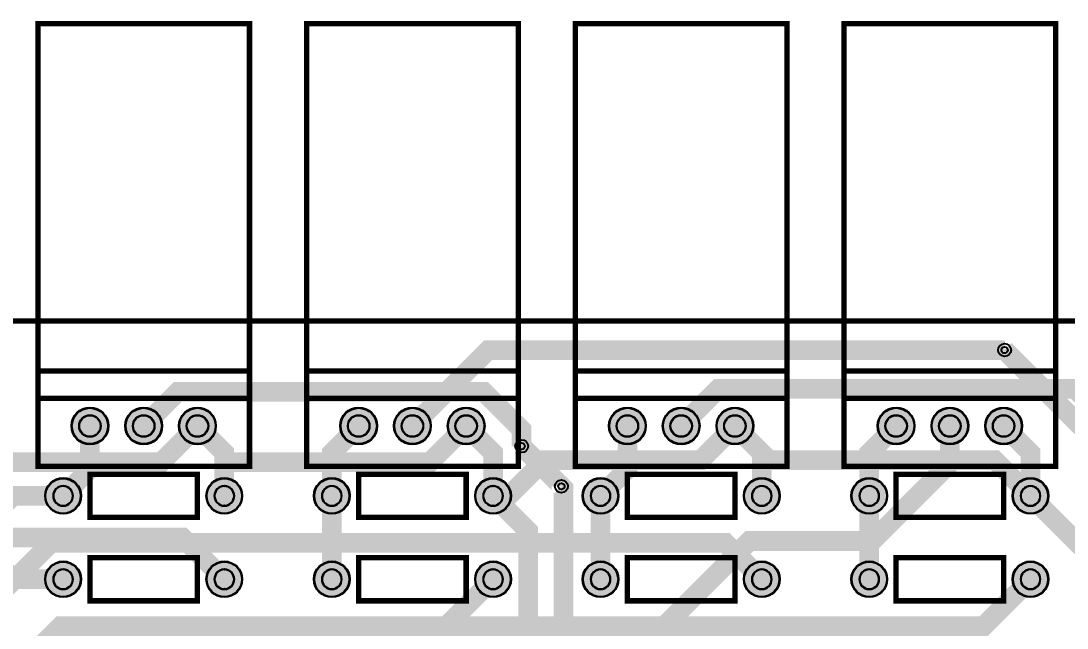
# Model space of a CAD drawing. Header units: millimetres. Extents: x -129 to 154, y 15 to 100.
# Drawn here: x 67.86 to 117.3, y 71.36 to 100.03 of the extents above; entities that cross this region are included whole.
import ezdxf

# ---------------------------------------------------------------- set-up
doc = ezdxf.new("R2010")
doc.units = ezdxf.units.MM
for name, color, linetype, true_color in [('BoardOutLine', 7, 'Continuous', 0xff00ff), ('BottomLayer', 7, 'Continuous', 0x0000ff), ('BottomSolderMaskLayer', 7, 'Continuous', 0xaa00ff), ('Hole', 7, 'Continuous', 0x222222), ('Multi-Layer', 7, 'Continuous', 0xc0c0c0), ('TopLayer', 7, 'Continuous', 0xff0000), ('TopSilkLayer', 7, 'Continuous', 0xffcc00), ('TopSolderMaskLayer', 7, 'Continuous', 0x800080)]:
    doc.layers.add(name, color=color, linetype=linetype, true_color=true_color)

msp = doc.modelspace()

# ---------------------------------------------------------------- hatches: boundary and pattern name
at = {"layer": 'BottomSolderMaskLayer'}
for points in [[(70.2447421894843, 80.89916179832358, 1), (71.99554229108449, 80.89916179832358, 1)], [(72.78474726949466, 80.89916179832358, 1), (74.53554737109485, 80.89916179832358, 1)], [(75.32475234950479, 80.89916179832358, 1), (77.07555245110498, 80.89916179832358, 1)], [(82.94476758953519, 80.89916179832358, 1), (84.69556769113538, 80.89916179832358, 1)], [(85.48477266954532, 80.89916179832358, 1), (87.23557277114551, 80.89916179832358, 1)], [(88.02477774955545, 80.89916179832358, 1), (89.77557785115565, 80.89916179832358, 1)], [(95.64479298958608, 80.89916179832358, 1), (97.39559309118627, 80.89916179832358, 1)], [(98.18479806959621, 80.89916179832358, 1), (99.9355981711964, 80.89916179832358, 1)], [(100.72480314960634, 80.89916179832358, 1), (102.47560325120654, 80.89916179832358, 1)], [(108.34481838963674, 80.89916179832358, 1), (110.09561849123693, 80.89916179832358, 1)], [(110.88482346964688, 80.89916179832358, 1), (112.63562357124707, 80.89916179832358, 1)], [(113.42482854965724, 80.89916179832358, 1), (115.17562865125743, 80.89916179832358, 1)], [(68.99923799847603, 77.59715519431029, 1), (70.70104140208285, 77.59715519431029, 1)], [(76.61925323850643, 77.59715519431029, 1), (78.32105664211325, 77.59715519431029, 1)], [(81.69926339852692, 77.59715519431029, 1), (83.40106680213374, 77.59715519431029, 1)], [(89.31927863855732, 77.59715519431029, 1), (91.02108204216414, 77.59715519431029, 1)], [(94.39928879857759, 77.59715519431029, 1), (96.1010922021844, 77.59715519431029, 1)], [(102.01930403860821, 77.59715519431029, 1), (103.72110744221503, 77.59715519431029, 1)], [(107.09931419862848, 77.59715519431029, 1), (108.8011176022353, 77.59715519431029, 1)], [(114.71932943865887, 77.59715519431029, 1), (116.42113284226569, 77.59715519431029, 1)], [(68.99923799847603, 73.66014732029464, 1), (70.70104140208285, 73.66014732029464, 1)], [(76.61925323850643, 73.66014732029464, 1), (78.32105664211325, 73.66014732029464, 1)], [(81.69926339852692, 73.66014732029464, 1), (83.40106680213374, 73.66014732029464, 1)], [(89.31927863855732, 73.66014732029464, 1), (91.02108204216414, 73.66014732029464, 1)], [(94.39928879857759, 73.66014732029464, 1), (96.1010922021844, 73.66014732029464, 1)], [(102.01930403860821, 73.66014732029464, 1), (103.72110744221503, 73.66014732029464, 1)], [(107.09931419862848, 73.66014732029464, 1), (108.8011176022353, 73.66014732029464, 1)], [(114.71932943865887, 73.66014732029464, 1), (116.42113284226569, 73.66014732029464, 1)]]:
    msp.add_hatch(color=256, dxfattribs=at).paths.add_polyline_path(points)
at = {"layer": 'Multi-Layer'}
for points in [[(70.2701422402844, 80.89916179832358, 1), (71.97014224028439, 80.89916179832358, 1)], [(72.81014732029476, 80.89916179832358, 1), (74.51014732029475, 80.89916179832358, 1)], [(75.35015240030489, 80.89916179832358, 1), (77.05015240030488, 80.89916179832358, 1)], [(82.97016764033529, 80.89916179832358, 1), (84.67016764033528, 80.89916179832358, 1)], [(85.51017272034542, 80.89916179832358, 1), (87.21017272034541, 80.89916179832358, 1)], [(88.05017780035556, 80.89916179832358, 1), (89.75017780035554, 80.89916179832358, 1)], [(95.67019304038618, 80.89916179832358, 1), (97.37019304038617, 80.89916179832358, 1)], [(98.21019812039631, 80.89916179832358, 1), (99.9101981203963, 80.89916179832358, 1)], [(100.75020320040645, 80.89916179832358, 1), (102.45020320040643, 80.89916179832358, 1)], [(108.37021844043684, 80.89916179832358, 1), (110.07021844043683, 80.89916179832358, 1)], [(110.91022352044698, 80.89916179832358, 1), (112.61022352044697, 80.89916179832358, 1)], [(113.45022860045734, 80.89916179832358, 1), (115.15022860045733, 80.89916179832358, 1)], [(69.02463804927613, 77.59715519431029, 1), (70.67564135128275, 77.59715519431029, 1)], [(76.64465328930653, 77.59715519431029, 1), (78.29565659131315, 77.59715519431029, 1)], [(81.72466344932702, 77.59715519431029, 1), (83.37566675133364, 77.59715519431029, 1)], [(89.34467868935742, 77.59715519431029, 1), (90.99568199136404, 77.59715519431029, 1)], [(94.42468884937769, 77.59715519431029, 1), (96.0756921513843, 77.59715519431029, 1)], [(102.04470408940831, 77.59715519431029, 1), (103.69570739141493, 77.59715519431029, 1)], [(107.12471424942858, 77.59715519431029, 1), (108.77571755143519, 77.59715519431029, 1)], [(114.74472948945898, 77.59715519431029, 1), (116.39573279146559, 77.59715519431029, 1)], [(69.02463804927613, 73.66014732029464, 1), (70.67564135128275, 73.66014732029464, 1)], [(76.64465328930653, 73.66014732029464, 1), (78.29565659131315, 73.66014732029464, 1)], [(81.72466344932702, 73.66014732029464, 1), (83.37566675133364, 73.66014732029464, 1)], [(89.34467868935742, 73.66014732029464, 1), (90.99568199136404, 73.66014732029464, 1)], [(94.42468884937769, 73.66014732029464, 1), (96.0756921513843, 73.66014732029464, 1)], [(102.04470408940831, 73.66014732029464, 1), (103.69570739141493, 73.66014732029464, 1)], [(107.12471424942858, 73.66014732029464, 1), (108.77571755143519, 73.66014732029464, 1)], [(114.74472948945898, 73.66014732029464, 1), (116.39573279146559, 73.66014732029464, 1)]]:
    msp.add_hatch(color=256, dxfattribs=at).paths.add_polyline_path(points)
at = {"layer": 'TopSolderMaskLayer'}
for points in [[(70.2447421894843, 80.89916179832358, 1), (71.99554229108449, 80.89916179832358, 1)], [(72.78474726949466, 80.89916179832358, 1), (74.53554737109485, 80.89916179832358, 1)], [(75.32475234950479, 80.89916179832358, 1), (77.07555245110498, 80.89916179832358, 1)], [(82.94476758953519, 80.89916179832358, 1), (84.69556769113538, 80.89916179832358, 1)], [(85.48477266954532, 80.89916179832358, 1), (87.23557277114551, 80.89916179832358, 1)], [(88.02477774955545, 80.89916179832358, 1), (89.77557785115565, 80.89916179832358, 1)], [(95.64479298958608, 80.89916179832358, 1), (97.39559309118627, 80.89916179832358, 1)], [(98.18479806959621, 80.89916179832358, 1), (99.9355981711964, 80.89916179832358, 1)], [(100.72480314960634, 80.89916179832358, 1), (102.47560325120654, 80.89916179832358, 1)], [(108.34481838963674, 80.89916179832358, 1), (110.09561849123693, 80.89916179832358, 1)], [(110.88482346964688, 80.89916179832358, 1), (112.63562357124707, 80.89916179832358, 1)], [(113.42482854965724, 80.89916179832358, 1), (115.17562865125743, 80.89916179832358, 1)], [(68.99923799847603, 77.59715519431029, 1), (70.70104140208285, 77.59715519431029, 1)], [(76.61925323850643, 77.59715519431029, 1), (78.32105664211325, 77.59715519431029, 1)], [(81.69926339852692, 77.59715519431029, 1), (83.40106680213374, 77.59715519431029, 1)], [(89.31927863855732, 77.59715519431029, 1), (91.02108204216414, 77.59715519431029, 1)], [(94.39928879857759, 77.59715519431029, 1), (96.1010922021844, 77.59715519431029, 1)], [(102.01930403860821, 77.59715519431029, 1), (103.72110744221503, 77.59715519431029, 1)], [(107.09931419862848, 77.59715519431029, 1), (108.8011176022353, 77.59715519431029, 1)], [(114.71932943865887, 77.59715519431029, 1), (116.42113284226569, 77.59715519431029, 1)], [(68.99923799847603, 73.66014732029464, 1), (70.70104140208285, 73.66014732029464, 1)], [(76.61925323850643, 73.66014732029464, 1), (78.32105664211325, 73.66014732029464, 1)], [(81.69926339852692, 73.66014732029464, 1), (83.40106680213374, 73.66014732029464, 1)], [(89.31927863855732, 73.66014732029464, 1), (91.02108204216414, 73.66014732029464, 1)], [(94.39928879857759, 73.66014732029464, 1), (96.1010922021844, 73.66014732029464, 1)], [(102.01930403860821, 73.66014732029464, 1), (103.72110744221503, 73.66014732029464, 1)], [(107.09931419862848, 73.66014732029464, 1), (108.8011176022353, 73.66014732029464, 1)], [(114.71932943865887, 73.66014732029464, 1), (116.42113284226569, 73.66014732029464, 1)]]:
    msp.add_hatch(color=256, dxfattribs=at).paths.add_polyline_path(points)

# ---------------------------------------------------------------- linework, layer by layer
at = {"layer": 'BoardOutLine', "const_width": 0.25400050800101603}
msp.add_lwpolyline([(18.23025146050304, 85.85902971805945), (125.73025146050304, 85.85902971805945)], dxfattribs=at)
at = {"layer": 'BottomLayer', "const_width": 0.9299974599949201}
for points in [[(114.34427228854452, 84.48567437134875), (118.92898145796289, 79.90096520193038), (118.92898145796289, 76.03279146558293), (119.33309626619257, 75.62867665735337)], [(73.6602489204979, 80.89918719837442), (75.27696215392416, 82.51590043180079), (89.73365506731011, 82.51590043180079), (91.52029464058933, 80.72926085852168), (91.52029464058933, 79.94617729235449)], [(76.20025400050804, 80.89918719837442), (74.49057658115316, 79.18950977901955), (64.77023114046233, 79.18950977901955)], [(77.47025654051299, 79.18950977901955), (77.47025654051299, 79.62918465836935), (76.20025400050804, 80.89918719837442)], [(77.47025654051299, 79.18950977901955), (87.19060198120405, 79.18950977901955), (88.9002794005587, 80.89918719837442)], [(90.17028194056388, 77.59718059436125), (90.91323342646683, 77.59718059436125), (92.59852679705364, 79.28247396494783), (99.98359156718311, 79.28247396494783), (101.60030480060959, 80.89918719837442)], [(111.76032512065035, 80.89918719837442), (111.76032512065035, 79.13642367284729), (108.09204978409957, 75.46814833629662), (102.2896621793243, 75.46814833629662), (96.17256794513605, 69.35105410210815), (96.17256794513605, 61.04599949199894), (107.08900177800365, 50.12956565913123), (107.08900177800365, 35.91899923799849)], [(101.60030480060959, 80.89918719837442), (102.87030734061477, 79.62918465836935), (102.87030734061477, 77.59718059436125)], [(109.22032004063999, 80.89918719837442), (107.95031750063504, 79.62918465836935), (107.95031750063504, 77.59718059436125)], [(114.30033020066048, 80.89918719837442), (115.57033274066544, 79.62918465836935), (115.57033274066544, 77.59718059436125)], [(77.47025654051299, 77.59718059436125), (77.47025654051299, 79.18950977901955)], [(93.49718059436123, 65.74932689865386), (93.49718059436123, 77.95455930911851), (93.40091440182891, 78.05082550165093)], [(69.8502413004826, 73.66017272034549), (67.52943865887732, 73.66017272034549), (66.10322580645175, 75.08638557277106), (66.10322580645175, 76.22252984505963), (67.47787655575303, 77.59718059436125), (69.8502413004826, 77.59718059436125)], [(82.55026670053348, 73.66017272034549), (82.55026670053348, 77.59718059436125)], [(90.17028194056388, 77.59718059436125), (91.83474726949453, 75.93271526543049), (91.83474726949453, 70.87962915925834), (89.40828041656073, 68.45316230632466)], [(95.25029210058415, 73.66017272034549), (95.25029210058415, 77.59718059436125)], [(115.57033274066544, 77.59718059436125), (118.49133858267714, 74.67617475234954), (118.49133858267714, 68.45316230632466)], [(77.47025654051299, 73.66017272034549), (75.50175260350511, 75.62867665735337), (67.35824231648462, 75.62867665735337)], [(62.26121412242833, 61.444018288036546), (62.26121412242833, 63.84940309880619), (69.82433324866656, 71.41252222504443), (87.92263144526282, 71.41252222504443), (90.17028194056388, 73.66017272034549)]]:
    msp.add_lwpolyline(points, dxfattribs=at)
at = {"layer": 'BottomSolderMaskLayer'}
for points in [[(69.85275785936187, 78.06842382915525), (69.84752154119701, 78.06842382915525)], [(77.4727730993925, 78.06842382915525), (77.46753678122741, 78.06842382915525)], [(82.55278325941276, 78.06842382915525), (82.54754694124767, 78.06842382915525)], [(90.17279849944316, 78.06842382915525), (90.1675621812783, 78.06842382915525)], [(95.25280865946343, 78.06842382915525), (95.24757234129856, 78.06842382915525)], [(102.87282389949405, 78.06842382915525), (102.86758758132896, 78.06842382915525)], [(107.95283405951432, 78.06842382915525), (107.94759774134923, 78.06842382915525)], [(115.57284929954471, 78.06842382915525), (115.56761298137985, 78.06842382915525)], [(69.85275785936187, 77.12588655946533), (69.84752154119701, 77.12588655946533)], [(77.4727730993925, 77.12588655946533), (77.46753678122741, 77.12588655946533)], [(82.55278325941276, 77.12588655946533), (82.54754694124767, 77.12588655946533)], [(90.17279849944316, 77.12588655946533), (90.1675621812783, 77.12588655946533)], [(95.25280865946343, 77.12588655946533), (95.24757234129856, 77.12588655946533)], [(102.87282389949405, 77.12588655946533), (102.86758758132896, 77.12588655946533)], [(107.95283405951432, 77.12588655946533), (107.94759774134923, 77.12588655946533)], [(115.57284929954471, 77.12588655946533), (115.56761298137985, 77.12588655946533)], [(69.85275785936187, 74.1314159551396), (69.84752154119701, 74.1314159551396)], [(77.4727730993925, 74.1314159551396), (77.46753678122741, 74.1314159551396)], [(82.55278325941276, 74.1314159551396), (82.54754694124767, 74.1314159551396)], [(90.17279849944316, 74.1314159551396), (90.1675621812783, 74.1314159551396)], [(95.25280865946343, 74.1314159551396), (95.24757234129856, 74.1314159551396)], [(102.87282389949405, 74.1314159551396), (102.86758758132896, 74.1314159551396)], [(107.95283405951432, 74.1314159551396), (107.94759774134923, 74.1314159551396)], [(115.57284929954471, 74.1314159551396), (115.56761298137985, 74.1314159551396)], [(69.85275785936187, 73.18887868544968), (69.84752154119701, 73.18887868544968)], [(77.4727730993925, 73.18887868544968), (77.46753678122741, 73.18887868544968)], [(82.55278325941276, 73.18887868544968), (82.54754694124767, 73.18887868544968)], [(90.17279849944316, 73.18887868544968), (90.1675621812783, 73.18887868544968)], [(95.25280865946343, 73.18887868544968), (95.24757234129856, 73.18887868544968)], [(102.87282389949405, 73.18887868544968), (102.86758758132896, 73.18887868544968)], [(107.95283405951432, 73.18887868544968), (107.94759774134923, 73.18887868544968)], [(115.57284929954471, 73.18887868544968), (115.56761298137985, 73.18887868544968)]]:
    msp.add_lwpolyline(points, close=True, dxfattribs=at)
for centre, radius in [((71.1201422402844, 80.89916179832358), 0.8754000508001016), ((73.66014732029475, 80.89916179832358), 0.8754000508001016), ((76.20015240030489, 80.89916179832358), 0.8754000508001016), ((83.82016764033528, 80.89916179832358), 0.8754000508001016), ((86.36017272034542, 80.89916179832358), 0.8754000508001016), ((88.90017780035555, 80.89916179832358), 0.8754000508001016), ((96.52019304038618, 80.89916179832358), 0.8754000508001016), ((99.06019812039631, 80.89916179832358), 0.8754000508001016), ((101.60020320040644, 80.89916179832358), 0.8754000508001016), ((109.22021844043684, 80.89916179832358), 0.8754000508001016), ((111.76022352044697, 80.89916179832358), 0.8754000508001016), ((114.30022860045733, 80.89916179832358), 0.8754000508001016), ((71.1201422402844, 80.89916179832358), 0.5149412063530009), ((73.66014732029475, 80.89916179832358), 0.5149412063530009), ((76.20015240030489, 80.89916179832358), 0.5149412063530009), ((83.82016764033528, 80.89916179832358), 0.5149412063530009), ((86.36017272034542, 80.89916179832358), 0.5149412063530009), ((88.90017780035555, 80.89916179832358), 0.5149412063530009), ((96.52019304038618, 80.89916179832358), 0.5149412063530009), ((99.06019812039631, 80.89916179832358), 0.5149412063530009), ((101.60020320040644, 80.89916179832358), 0.5149412063530009), ((109.22021844043684, 80.89916179832358), 0.5149412063530009), ((111.76022352044697, 80.89916179832358), 0.5149412063530009), ((114.30022860045733, 80.89916179832358), 0.5149412063530009), ((69.85013970027944, 77.59715519431029), 0.8509017018034037), ((77.47015494030984, 77.59715519431029), 0.8509017018034037), ((82.55016510033033, 77.59715519431029), 0.8509017018034037), ((90.17018034036073, 77.59715519431029), 0.8509017018034037), ((95.250190500381, 77.59715519431029), 0.8509017018034037), ((102.87020574041162, 77.59715519431029), 0.8509017018034037), ((107.95021590043189, 77.59715519431029), 0.8509017018034037), ((115.57023114046228, 77.59715519431029), 0.8509017018034037), ((69.85013970027944, 73.66014732029464), 0.8509017018034037), ((77.47015494030984, 73.66014732029464), 0.8509017018034037), ((82.55016510033033, 73.66014732029464), 0.8509017018034037), ((90.17018034036073, 73.66014732029464), 0.8509017018034037), ((95.250190500381, 73.66014732029464), 0.8509017018034037), ((102.87020574041162, 73.66014732029464), 0.8509017018034037), ((107.95021590043189, 73.66014732029464), 0.8509017018034037), ((115.57023114046228, 73.66014732029464), 0.8509017018034037)]:
    msp.add_circle(centre, radius, dxfattribs=at)
for centre, start, end in [((69.84752154119701, 77.59715519431029), 90, 270), ((69.85275785936187, 77.59715519431029), 270, 90), ((77.46753678122741, 77.59715519431029), 90, 270), ((77.4727730993925, 77.59715519431029), 270, 90), ((82.54754694124767, 77.59715519431029), 90, 270), ((82.55278325941276, 77.59715519431029), 270, 90), ((90.1675621812783, 77.59715519431029), 90, 270), ((90.17279849944316, 77.59715519431029), 270, 90), ((95.24757234129856, 77.59715519431029), 90, 270), ((95.25280865946343, 77.59715519431029), 270, 90), ((102.86758758132896, 77.59715519431029), 90, 270), ((102.87282389949405, 77.59715519431029), 270, 90), ((107.94759774134923, 77.59715519431029), 90, 270), ((107.95283405951432, 77.59715519431029), 270, 90), ((115.56761298137985, 77.59715519431029), 90, 270), ((115.57284929954471, 77.59715519431029), 270, 90), ((69.84752154119701, 73.66014732029464), 90, 270), ((69.85275785936187, 73.66014732029464), 270, 90), ((77.46753678122741, 73.66014732029464), 90, 270), ((77.4727730993925, 73.66014732029464), 270, 90), ((82.54754694124767, 73.66014732029464), 90, 270), ((82.55278325941276, 73.66014732029464), 270, 90), ((90.1675621812783, 73.66014732029464), 90, 270), ((90.17279849944316, 73.66014732029464), 270, 90), ((95.24757234129856, 73.66014732029464), 90, 270), ((95.25280865946343, 73.66014732029464), 270, 90), ((102.86758758132896, 73.66014732029464), 90, 270), ((102.87282389949405, 73.66014732029464), 270, 90), ((107.94759774134923, 73.66014732029464), 90, 270), ((107.95283405951432, 73.66014732029464), 270, 90), ((115.56761298137985, 73.66014732029464), 90, 270), ((115.57284929954471, 73.66014732029464), 270, 90)]:
    msp.add_arc(centre, 0.4712686348449621, start, end, dxfattribs=at)
at = {"layer": 'Hole'}
for centre in [(114.34427228854452, 84.48567437134875), (91.52029464058933, 79.94617729235449), (93.40091440182891, 78.05082550165093)]:
    msp.add_circle(centre, 0.15250190500381003, dxfattribs=at)
at = {"layer": 'Multi-Layer'}
for points in [[(69.85267970535938, 78.05435610871211), (69.84759969519928, 78.05435610871211)], [(77.47269494539, 78.05435610871211), (77.4676149352299, 78.05435610871211)], [(82.55270510541027, 78.05435610871211), (82.54762509525017, 78.05435610871211)], [(90.17272034544067, 78.05435610871211), (90.16764033528057, 78.05435610871211)], [(95.25273050546116, 78.05435610871211), (95.24765049530106, 78.05435610871211)], [(102.87274574549156, 78.05435610871211), (102.86766573533146, 78.05435610871211)], [(107.95275590551182, 78.05435610871211), (107.94767589535172, 78.05435610871211)], [(115.57277114554245, 78.05435610871211), (115.56769113538235, 78.05435610871211)], [(69.85267970535938, 77.13995427990847), (69.84759969519928, 77.13995427990847)], [(77.47269494539, 77.13995427990847), (77.4676149352299, 77.13995427990847)], [(82.55270510541027, 77.13995427990847), (82.54762509525017, 77.13995427990847)], [(90.17272034544067, 77.13995427990847), (90.16764033528057, 77.13995427990847)], [(95.25273050546116, 77.13995427990847), (95.24765049530106, 77.13995427990847)], [(102.87274574549156, 77.13995427990847), (102.86766573533146, 77.13995427990847)], [(107.95275590551182, 77.13995427990847), (107.94767589535172, 77.13995427990847)], [(115.57277114554245, 77.13995427990847), (115.56769113538235, 77.13995427990847)], [(69.85267970535938, 74.11734823469646), (69.84759969519928, 74.11734823469646)], [(77.47269494539, 74.11734823469646), (77.4676149352299, 74.11734823469646)], [(82.55270510541027, 74.11734823469646), (82.54762509525017, 74.11734823469646)], [(90.17272034544067, 74.11734823469646), (90.16764033528057, 74.11734823469646)], [(95.25273050546116, 74.11734823469646), (95.24765049530106, 74.11734823469646)], [(102.87274574549156, 74.11734823469646), (102.86766573533146, 74.11734823469646)], [(107.95275590551182, 74.11734823469646), (107.94767589535172, 74.11734823469646)], [(115.57277114554245, 74.11734823469646), (115.56769113538235, 74.11734823469646)], [(69.85267970535938, 73.20294640589282), (69.84759969519928, 73.20294640589282)], [(77.47269494539, 73.20294640589282), (77.4676149352299, 73.20294640589282)], [(82.55270510541027, 73.20294640589282), (82.54762509525017, 73.20294640589282)], [(90.17272034544067, 73.20294640589282), (90.16764033528057, 73.20294640589282)], [(95.25273050546116, 73.20294640589282), (95.24765049530106, 73.20294640589282)], [(102.87274574549156, 73.20294640589282), (102.86766573533146, 73.20294640589282)], [(107.95275590551182, 73.20294640589282), (107.94767589535172, 73.20294640589282)], [(115.57277114554245, 73.20294640589282), (115.56769113538235, 73.20294640589282)]]:
    msp.add_lwpolyline(points, close=True, dxfattribs=at)
for centre, radius in [((114.34427228854452, 84.48567437134875), 0.30500381000762006), ((71.1201422402844, 80.89916179832358), 0.8500000000000001), ((73.66014732029475, 80.89916179832358), 0.8500000000000001), ((76.20015240030489, 80.89916179832358), 0.8500000000000001), ((83.82016764033528, 80.89916179832358), 0.8500000000000001), ((86.36017272034542, 80.89916179832358), 0.8500000000000001), ((88.90017780035555, 80.89916179832358), 0.8500000000000001), ((96.52019304038618, 80.89916179832358), 0.8500000000000001), ((99.06019812039631, 80.89916179832358), 0.8500000000000001), ((101.60020320040644, 80.89916179832358), 0.8500000000000001), ((109.22021844043684, 80.89916179832358), 0.8500000000000001), ((111.76022352044697, 80.89916179832358), 0.8500000000000001), ((114.30022860045733, 80.89916179832358), 0.8500000000000001), ((71.1201422402844, 80.89916179832358), 0.5), ((73.66014732029475, 80.89916179832358), 0.5), ((76.20015240030489, 80.89916179832358), 0.5), ((83.82016764033528, 80.89916179832358), 0.5), ((86.36017272034542, 80.89916179832358), 0.5), ((88.90017780035555, 80.89916179832358), 0.5), ((96.52019304038618, 80.89916179832358), 0.5), ((99.06019812039631, 80.89916179832358), 0.5), ((101.60020320040644, 80.89916179832358), 0.5), ((109.22021844043684, 80.89916179832358), 0.5), ((111.76022352044697, 80.89916179832358), 0.5), ((114.30022860045733, 80.89916179832358), 0.5), ((91.52029464058933, 79.94617729235449), 0.30500381000762006), ((69.85013970027944, 77.59715519431029), 0.8255016510033021), ((77.47015494030984, 77.59715519431029), 0.8255016510033021), ((82.55016510033033, 77.59715519431029), 0.8255016510033021), ((90.17018034036073, 77.59715519431029), 0.8255016510033021), ((93.40091440182891, 78.05082550165093), 0.30500381000762006), ((95.250190500381, 77.59715519431029), 0.8255016510033021), ((102.87020574041162, 77.59715519431029), 0.8255016510033021), ((107.95021590043189, 77.59715519431029), 0.8255016510033021), ((115.57023114046228, 77.59715519431029), 0.8255016510033021), ((69.85013970027944, 73.66014732029464), 0.8255016510033021), ((77.47015494030984, 73.66014732029464), 0.8255016510033021), ((82.55016510033033, 73.66014732029464), 0.8255016510033021), ((90.17018034036073, 73.66014732029464), 0.8255016510033021), ((95.250190500381, 73.66014732029464), 0.8255016510033021), ((102.87020574041162, 73.66014732029464), 0.8255016510033021), ((107.95021590043189, 73.66014732029464), 0.8255016510033021), ((115.57023114046228, 73.66014732029464), 0.8255016510033021)]:
    msp.add_circle(centre, radius, dxfattribs=at)
for centre, start, end in [((69.84759969519928, 77.59715519431029), 90, 270), ((69.85267970535938, 77.59715519431029), 270, 90), ((77.4676149352299, 77.59715519431029), 90, 270), ((77.47269494539, 77.59715519431029), 270, 90), ((82.54762509525017, 77.59715519431029), 90, 270), ((82.55270510541027, 77.59715519431029), 270, 90), ((90.16764033528057, 77.59715519431029), 90, 270), ((90.17272034544067, 77.59715519431029), 270, 90), ((95.24765049530106, 77.59715519431029), 90, 270), ((95.25273050546116, 77.59715519431029), 270, 90), ((102.86766573533146, 77.59715519431029), 90, 270), ((102.87274574549156, 77.59715519431029), 270, 90), ((107.94767589535172, 77.59715519431029), 90, 270), ((107.95275590551182, 77.59715519431029), 270, 90), ((115.56769113538235, 77.59715519431029), 90, 270), ((115.57277114554245, 77.59715519431029), 270, 90), ((69.84759969519928, 73.66014732029464), 90, 270), ((69.85267970535938, 73.66014732029464), 270, 90), ((77.4676149352299, 73.66014732029464), 90, 270), ((77.47269494539, 73.66014732029464), 270, 90), ((82.54762509525017, 73.66014732029464), 90, 270), ((82.55270510541027, 73.66014732029464), 270, 90), ((90.16764033528057, 73.66014732029464), 90, 270), ((90.17272034544067, 73.66014732029464), 270, 90), ((95.24765049530106, 73.66014732029464), 90, 270), ((95.25273050546116, 73.66014732029464), 270, 90), ((102.86766573533146, 73.66014732029464), 90, 270), ((102.87274574549156, 73.66014732029464), 270, 90), ((107.94767589535172, 73.66014732029464), 90, 270), ((107.95275590551182, 73.66014732029464), 270, 90), ((115.56769113538235, 73.66014732029464), 90, 270), ((115.57277114554245, 73.66014732029464), 270, 90)]:
    msp.add_arc(centre, 0.45720091440182886, start, end, dxfattribs=at)
at = {"layer": 'TopLayer', "const_width": 0.9299974599949201}
for points in [[(86.36027432054857, 80.89918719837442), (89.9467614935229, 84.48567437134875), (114.34427228854452, 84.48567437134875)], [(99.06029972059946, 80.89918719837442), (100.81087122174245, 82.6497586995174), (117.66913893827791, 82.6497586995174), (121.12938785877577, 79.18950977901955), (123.479146558293, 79.18950977901955), (126.95438150876316, 75.7142748285496), (128.52562865125742, 75.7142748285496), (129.9005334010667, 74.3393700787401), (129.9005334010667, 67.60276860553711), (116.83296926593857, 54.53520447040887), (116.24978409956816, 54.53520447040887)], [(71.12024384048777, 80.89918719837442), (71.12024384048777, 78.86718313436631), (69.8502413004826, 77.59718059436125)], [(83.82026924053844, 80.89918719837442), (82.55026670053348, 79.62918465836935), (82.55026670053348, 77.59718059436125)], [(88.9002794005587, 80.89918719837442), (90.17028194056388, 79.62918465836935), (90.17028194056388, 77.59718059436125)], [(96.52029464058933, 80.89918719837442), (96.52029464058933, 78.86718313436631), (95.25029210058415, 77.59718059436125)], [(101.60030480060959, 80.89918719837442), (103.21701803403607, 79.28247396494783), (113.88503937007863, 79.28247396494783), (115.57033274066544, 77.59718059436125)], [(91.52029464058933, 79.94617729235449), (93.40091440182891, 78.06555753111502), (93.40091440182891, 78.05082550165093)], [(107.95031750063504, 73.66017272034549), (107.95031750063504, 77.59718059436125)], [(43.56144272288543, 44.06911353822704), (41.98562357124729, 45.6449326898653), (41.98562357124729, 51.34445008890009), (54.43291846583679, 63.791744983489934), (57.69555499110993, 63.791744983489934), (69.28636017272038, 75.38255016510027), (101.14792989585976, 75.38255016510027), (102.87030734061477, 73.66017272034549)], [(46.101447802895564, 44.06911353822704), (62.24470408940806, 60.21236982473954), (62.861671323342534, 60.21236982473954), (66.00949961899914, 63.36019812039615), (66.00949961899914, 67.7287528575057), (69.72959105918221, 71.44884429768854), (113.3590043180086, 71.44884429768854), (115.57033274066544, 73.66017272034549)]]:
    msp.add_lwpolyline(points, dxfattribs=at)
at = {"layer": 'TopSilkLayer', "const_width": 0.25400050800101603}
for points in [[(68.66014732029453, 99.89916179832358), (78.66014732029475, 99.89916179832358), (78.66014732029475, 82.19913639827269), (68.66014732029453, 82.19913639827269), (68.66014732029453, 99.89916179832358)], [(81.36017272034542, 99.89916179832358), (91.36017272034564, 99.89916179832358), (91.36017272034564, 82.19913639827269), (81.36017272034542, 82.19913639827269), (81.36017272034542, 99.89916179832358)], [(94.06019812039608, 99.89916179832358), (104.06019812039631, 99.89916179832358), (104.06019812039631, 82.19913639827269), (94.06019812039608, 82.19913639827269), (94.06019812039608, 99.89916179832358)], [(106.76022352044697, 99.89916179832358), (116.7602235204472, 99.89916179832358), (116.7602235204472, 82.19913639827269), (106.76022352044697, 82.19913639827269), (106.76022352044697, 99.89916179832358)], [(68.66014732029453, 83.49911099822191), (78.66014732029475, 83.49911099822191), (78.66014732029475, 78.99898399796791), (68.66014732029453, 78.99898399796791), (68.66014732029453, 83.49911099822191)], [(81.36017272034542, 83.49911099822191), (91.36017272034564, 83.49911099822191), (91.36017272034564, 78.99898399796791), (81.36017272034542, 78.99898399796791), (81.36017272034542, 83.49911099822191)], [(94.06019812039608, 83.49911099822191), (104.06019812039631, 83.49911099822191), (104.06019812039631, 78.99898399796791), (94.06019812039608, 78.99898399796791), (94.06019812039608, 83.49911099822191)], [(106.76022352044697, 83.49911099822191), (116.7602235204472, 83.49911099822191), (116.7602235204472, 78.99898399796791), (106.76022352044697, 78.99898399796791), (106.76022352044697, 83.49911099822191)], [(71.1201422402844, 78.61315722631446), (76.20015240030489, 78.61315722631446), (76.20015240030489, 76.58115316230624), (71.1201422402844, 76.58115316230624), (71.1201422402844, 78.61315722631446)], [(83.82016764033528, 78.61315722631446), (88.90017780035555, 78.61315722631446), (88.90017780035555, 76.58115316230624), (83.82016764033528, 76.58115316230624), (83.82016764033528, 78.61315722631446)], [(96.52019304038618, 78.61315722631446), (101.60020320040644, 78.61315722631446), (101.60020320040644, 76.58115316230624), (96.52019304038618, 76.58115316230624), (96.52019304038618, 78.61315722631446)], [(109.22021844043684, 78.61315722631446), (114.30022860045733, 78.61315722631446), (114.30022860045733, 76.58115316230624), (109.22021844043684, 76.58115316230624), (109.22021844043684, 78.61315722631446)], [(71.1201422402844, 74.6761493522987), (76.20015240030489, 74.6761493522987), (76.20015240030489, 72.64414528829059), (71.1201422402844, 72.64414528829059), (71.1201422402844, 74.6761493522987)], [(83.82016764033528, 74.6761493522987), (88.90017780035555, 74.6761493522987), (88.90017780035555, 72.64414528829059), (83.82016764033528, 72.64414528829059), (83.82016764033528, 74.6761493522987)], [(96.52019304038618, 74.6761493522987), (101.60020320040644, 74.6761493522987), (101.60020320040644, 72.64414528829059), (96.52019304038618, 72.64414528829059), (96.52019304038618, 74.6761493522987)], [(109.22021844043684, 74.6761493522987), (114.30022860045733, 74.6761493522987), (114.30022860045733, 72.64414528829059), (109.22021844043684, 72.64414528829059), (109.22021844043684, 74.6761493522987)]]:
    msp.add_lwpolyline(points, close=True, dxfattribs=at)
at = {"layer": 'TopSolderMaskLayer'}
for points in [[(69.85275785936187, 78.06842382915525), (69.84752154119701, 78.06842382915525)], [(77.4727730993925, 78.06842382915525), (77.46753678122741, 78.06842382915525)], [(82.55278325941276, 78.06842382915525), (82.54754694124767, 78.06842382915525)], [(90.17279849944316, 78.06842382915525), (90.1675621812783, 78.06842382915525)], [(95.25280865946343, 78.06842382915525), (95.24757234129856, 78.06842382915525)], [(102.87282389949405, 78.06842382915525), (102.86758758132896, 78.06842382915525)], [(107.95283405951432, 78.06842382915525), (107.94759774134923, 78.06842382915525)], [(115.57284929954471, 78.06842382915525), (115.56761298137985, 78.06842382915525)], [(69.85275785936187, 77.12588655946533), (69.84752154119701, 77.12588655946533)], [(77.4727730993925, 77.12588655946533), (77.46753678122741, 77.12588655946533)], [(82.55278325941276, 77.12588655946533), (82.54754694124767, 77.12588655946533)], [(90.17279849944316, 77.12588655946533), (90.1675621812783, 77.12588655946533)], [(95.25280865946343, 77.12588655946533), (95.24757234129856, 77.12588655946533)], [(102.87282389949405, 77.12588655946533), (102.86758758132896, 77.12588655946533)], [(107.95283405951432, 77.12588655946533), (107.94759774134923, 77.12588655946533)], [(115.57284929954471, 77.12588655946533), (115.56761298137985, 77.12588655946533)], [(69.85275785936187, 74.1314159551396), (69.84752154119701, 74.1314159551396)], [(77.4727730993925, 74.1314159551396), (77.46753678122741, 74.1314159551396)], [(82.55278325941276, 74.1314159551396), (82.54754694124767, 74.1314159551396)], [(90.17279849944316, 74.1314159551396), (90.1675621812783, 74.1314159551396)], [(95.25280865946343, 74.1314159551396), (95.24757234129856, 74.1314159551396)], [(102.87282389949405, 74.1314159551396), (102.86758758132896, 74.1314159551396)], [(107.95283405951432, 74.1314159551396), (107.94759774134923, 74.1314159551396)], [(115.57284929954471, 74.1314159551396), (115.56761298137985, 74.1314159551396)], [(69.85275785936187, 73.18887868544968), (69.84752154119701, 73.18887868544968)], [(77.4727730993925, 73.18887868544968), (77.46753678122741, 73.18887868544968)], [(82.55278325941276, 73.18887868544968), (82.54754694124767, 73.18887868544968)], [(90.17279849944316, 73.18887868544968), (90.1675621812783, 73.18887868544968)], [(95.25280865946343, 73.18887868544968), (95.24757234129856, 73.18887868544968)], [(102.87282389949405, 73.18887868544968), (102.86758758132896, 73.18887868544968)], [(107.95283405951432, 73.18887868544968), (107.94759774134923, 73.18887868544968)], [(115.57284929954471, 73.18887868544968), (115.56761298137985, 73.18887868544968)]]:
    msp.add_lwpolyline(points, close=True, dxfattribs=at)
for centre, radius in [((71.1201422402844, 80.89916179832358), 0.8754000508001016), ((73.66014732029475, 80.89916179832358), 0.8754000508001016), ((76.20015240030489, 80.89916179832358), 0.8754000508001016), ((83.82016764033528, 80.89916179832358), 0.8754000508001016), ((86.36017272034542, 80.89916179832358), 0.8754000508001016), ((88.90017780035555, 80.89916179832358), 0.8754000508001016), ((96.52019304038618, 80.89916179832358), 0.8754000508001016), ((99.06019812039631, 80.89916179832358), 0.8754000508001016), ((101.60020320040644, 80.89916179832358), 0.8754000508001016), ((109.22021844043684, 80.89916179832358), 0.8754000508001016), ((111.76022352044697, 80.89916179832358), 0.8754000508001016), ((114.30022860045733, 80.89916179832358), 0.8754000508001016), ((71.1201422402844, 80.89916179832358), 0.5149412063530009), ((73.66014732029475, 80.89916179832358), 0.5149412063530009), ((76.20015240030489, 80.89916179832358), 0.5149412063530009), ((83.82016764033528, 80.89916179832358), 0.5149412063530009), ((86.36017272034542, 80.89916179832358), 0.5149412063530009), ((88.90017780035555, 80.89916179832358), 0.5149412063530009), ((96.52019304038618, 80.89916179832358), 0.5149412063530009), ((99.06019812039631, 80.89916179832358), 0.5149412063530009), ((101.60020320040644, 80.89916179832358), 0.5149412063530009), ((109.22021844043684, 80.89916179832358), 0.5149412063530009), ((111.76022352044697, 80.89916179832358), 0.5149412063530009), ((114.30022860045733, 80.89916179832358), 0.5149412063530009), ((69.85013970027944, 77.59715519431029), 0.8509017018034037), ((77.47015494030984, 77.59715519431029), 0.8509017018034037), ((82.55016510033033, 77.59715519431029), 0.8509017018034037), ((90.17018034036073, 77.59715519431029), 0.8509017018034037), ((95.250190500381, 77.59715519431029), 0.8509017018034037), ((102.87020574041162, 77.59715519431029), 0.8509017018034037), ((107.95021590043189, 77.59715519431029), 0.8509017018034037), ((115.57023114046228, 77.59715519431029), 0.8509017018034037), ((69.85013970027944, 73.66014732029464), 0.8509017018034037), ((77.47015494030984, 73.66014732029464), 0.8509017018034037), ((82.55016510033033, 73.66014732029464), 0.8509017018034037), ((90.17018034036073, 73.66014732029464), 0.8509017018034037), ((95.250190500381, 73.66014732029464), 0.8509017018034037), ((102.87020574041162, 73.66014732029464), 0.8509017018034037), ((107.95021590043189, 73.66014732029464), 0.8509017018034037), ((115.57023114046228, 73.66014732029464), 0.8509017018034037)]:
    msp.add_circle(centre, radius, dxfattribs=at)
for centre, start, end in [((69.84752154119701, 77.59715519431029), 90, 270), ((69.85275785936187, 77.59715519431029), 270, 90), ((77.46753678122741, 77.59715519431029), 90, 270), ((77.4727730993925, 77.59715519431029), 270, 90), ((82.54754694124767, 77.59715519431029), 90, 270), ((82.55278325941276, 77.59715519431029), 270, 90), ((90.1675621812783, 77.59715519431029), 90, 270), ((90.17279849944316, 77.59715519431029), 270, 90), ((95.24757234129856, 77.59715519431029), 90, 270), ((95.25280865946343, 77.59715519431029), 270, 90), ((102.86758758132896, 77.59715519431029), 90, 270), ((102.87282389949405, 77.59715519431029), 270, 90), ((107.94759774134923, 77.59715519431029), 90, 270), ((107.95283405951432, 77.59715519431029), 270, 90), ((115.56761298137985, 77.59715519431029), 90, 270), ((115.57284929954471, 77.59715519431029), 270, 90), ((69.84752154119701, 73.66014732029464), 90, 270), ((69.85275785936187, 73.66014732029464), 270, 90), ((77.46753678122741, 73.66014732029464), 90, 270), ((77.4727730993925, 73.66014732029464), 270, 90), ((82.54754694124767, 73.66014732029464), 90, 270), ((82.55278325941276, 73.66014732029464), 270, 90), ((90.1675621812783, 73.66014732029464), 90, 270), ((90.17279849944316, 73.66014732029464), 270, 90), ((95.24757234129856, 73.66014732029464), 90, 270), ((95.25280865946343, 73.66014732029464), 270, 90), ((102.86758758132896, 73.66014732029464), 90, 270), ((102.87282389949405, 73.66014732029464), 270, 90), ((107.94759774134923, 73.66014732029464), 90, 270), ((107.95283405951432, 73.66014732029464), 270, 90), ((115.56761298137985, 73.66014732029464), 90, 270), ((115.57284929954471, 73.66014732029464), 270, 90)]:
    msp.add_arc(centre, 0.4712686348449621, start, end, dxfattribs=at)

doc.saveas('drawing.dxf')
